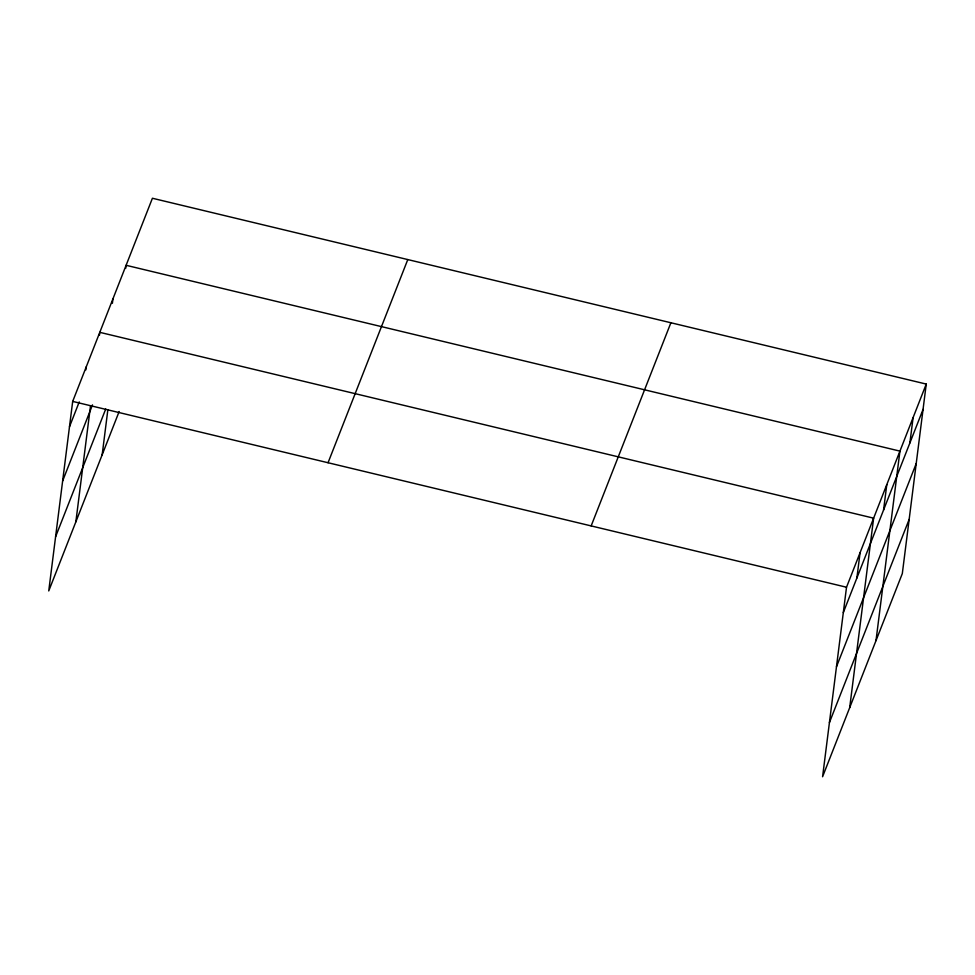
<?xml version="1.0" encoding="UTF-8"?>
<svg xmlns="http://www.w3.org/2000/svg" width="975" height="975" viewBox="0 0 975 975"><rect width="100%" height="100%" fill="white"/><g stroke="black" fill="none" stroke-linecap="round" stroke-linejoin="round"><path stroke-width="1.46" d="M926.25 384.077L846.519 587.23L822.583 776.746L902.314 573.58L926.25 384.077L152.417 198.254L72.686 401.42L48.75 590.923L119.157 411.511M85.873 369.866L86.239 366.88M75.855 521.844L90.517 405.844M99.426 335.327L99.803 332.341L873.624 518.164L849.688 707.667M112.393 303.298L112.954 298.825M102.168 454.813L107.872 409.658M125.726 268.283L126.104 265.298L899.937 451.12L876.001 640.624M856.879 578.041L860.072 552.703M883.582 509.986L886.787 484.636M909.894 442.942L913.1 417.592M69.493 426.758L79.243 401.895M62.644 480.931L92.491 404.881M55.599 536.75L105.727 409.013M328.051 462.735L407.782 259.582M591.155 525.915L670.885 322.762M843.314 612.58L923.045 409.415M836.477 666.754L916.207 463.588M829.42 722.572L909.151 519.407M72.686 401.42L846.519 587.23"/></g></svg>
